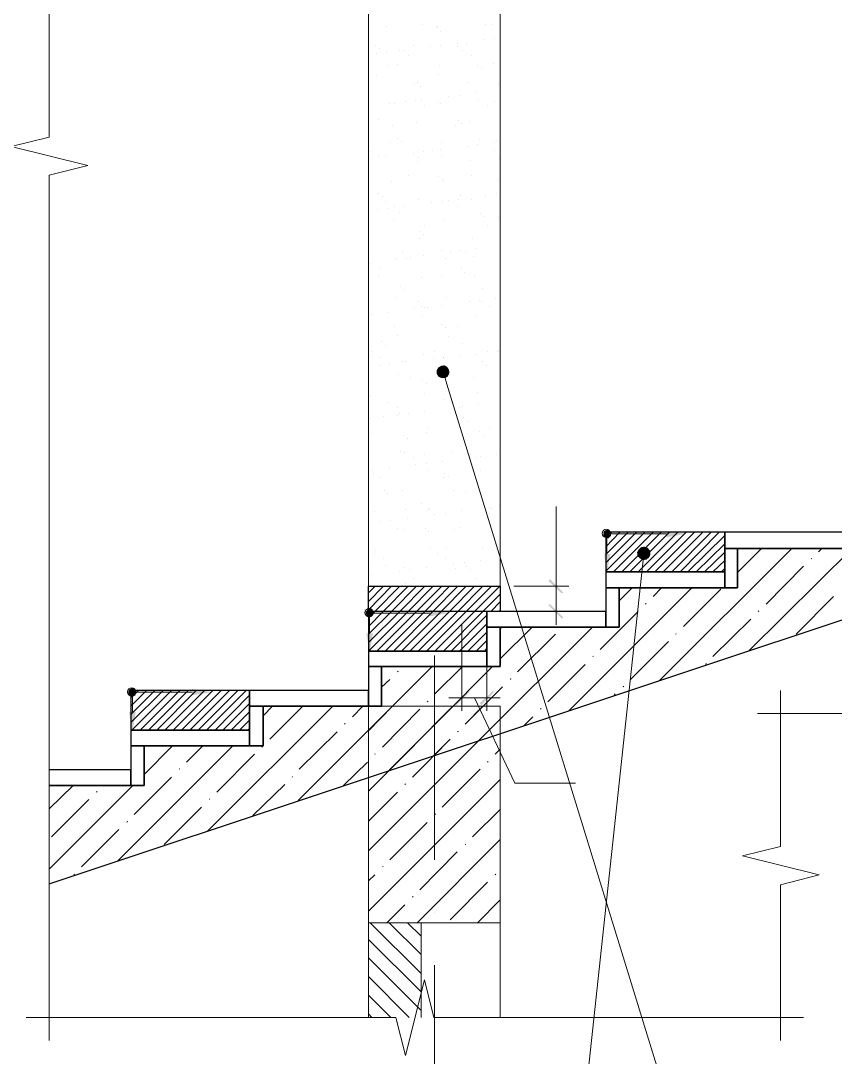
# Model space of a CAD drawing. Header units: millimetres. Extents: x -356862 to 418287, y 0 to 839748.
# Drawn here: x 397891 to 401049, y 757635 to 761657 of the extents above; entities that cross this region are included whole.
import ezdxf

# ---------------------------------------------------------------- set-up
doc = ezdxf.new("R2010")
doc.units = ezdxf.units.MM
doc.layers.add('PDF _Геометрия', color=7, linetype='Continuous', true_color=0xbababa)
doc.layers.add('PDF _Сплошная заливка', color=7, linetype='Continuous', true_color=0xf50000)

msp = doc.modelspace()

# ---------------------------------------------------------------- linework, layer by layer
at = {"layer": 'PDF _Геометрия', "color": 7, "lineweight": 5}
for points in [[(398000.9464, 764560.8058), (398000.9464, 764472.0429), (398000.9464, 761205.1357), (397853.7299, 761168.3315), (398150.3278, 761094.7233), (398000.9464, 761057.9192), (398000.9464, 757788.847), (398000.9464, 757700.0841)], [(408306.101, 758968.7439), (408217.3381, 758968.7439), (404601.8742, 758968.7439), (404565.0701, 759115.9604), (404489.2969, 758821.5274), (404452.4928, 758968.7439), (400837.0288, 758968.7439), (400748.266, 758968.7439)], [(400837.0288, 759057.5068), (400837.0288, 758968.7439), (400837.0288, 758453.4862), (400689.8123, 758416.6821), (400986.4103, 758343.0738), (400837.0288, 758304.1047), (400837.0288, 757788.847), (400837.0288, 757700.0841)], [(400925.7917, 757788.847), (400837.0288, 757788.847), (399492.5959, 757788.847), (399455.7917, 757936.0635), (399382.1835, 757641.6305), (399345.3794, 757788.847), (398000.9464, 757788.847), (397912.1835, 757788.847)]]:
    msp.add_lwpolyline(points, dxfattribs=at)
at = {"layer": 'PDF _Геометрия', "color": 7, "lineweight": 9}
for points in [[(399239.2969, 759211.2181), (399239.2969, 763662.3522)], [(399750.2247, 763662.3522), (399750.2247, 759364.9295)], [(400620.534, 759672.3522), (400159.4, 759672.3522), (400159.4, 759609.5687), (400159.4, 759518.6408)], [(400367.235, 759096.4759), (400880.3278, 759609.5687)], [(400670.3278, 759516.4759), (400763.4206, 759609.5687)], [(400715.7917, 759213.3831), (401114.1422, 759609.5687)], [(400984.2453, 759596.579), (400997.235, 759609.5687)], [(400956.101, 759568.4346), (400958.266, 759570.5996)], [(400780.7402, 759393.0738), (400925.7917, 759540.2903)], [(400016.5134, 758979.5687), (400492.802, 759455.8573)], [(400211.3587, 759406.0635), (400261.1526, 759455.8573)], [(400343.4206, 759423.3831), (400375.8948, 759455.8573)], [(400460.3278, 759306.4759), (400605.3794, 759451.5274)], [(400897.6474, 759276.1666), (401042.6989, 759423.3831)], [(400137.7505, 759217.713), (400284.967, 759364.9295)], [(400313.1113, 759393.0738), (400315.2763, 759395.2388)], [(400750.4309, 759364.9295), (400752.5959, 759367.0944)], [(400575.0701, 759189.5687), (400722.2866, 759334.6202)], [(399665.7917, 758862.6614), (400107.4412, 759304.3109)], [(399750.2247, 759180.9089), (399873.6268, 759304.3109)], [(399750.2247, 759297.8161), (399756.7196, 759304.3109)], [(399817.3381, 759131.1151), (399964.5546, 759276.1666)], [(400254.6577, 759100.8058), (400401.8742, 759248.0223)], [(400430.0185, 759276.1666), (400432.1835, 759278.3315)], [(399494.7608, 758401.5274), (399494.7608, 759193.8986)], [(399934.2453, 759014.2078), (400079.2969, 759159.2594)], [(400109.6062, 759189.5687), (400111.7711, 759191.7336)], [(400546.9257, 759159.2594), (400549.0907, 759163.5893)], [(398966.5134, 758631.012), (399486.101, 759150.5996)], [(399317.235, 758745.7542), (399719.9154, 759150.5996)], [(399351.8742, 759131.1151), (399354.0391, 759133.28)], [(399496.9257, 759044.5171), (399603.0082, 759150.5996)], [(399289.0907, 759070.4965), (399321.5649, 759100.8058)], [(399789.1938, 759100.8058), (399791.3587, 759105.1357)], [(398778.1629, 759057.5068), (398317.0288, 759057.5068), (398317.0288, 758996.8882), (398317.0288, 758903.7955)], [(399613.833, 758927.6099), (399758.8845, 759072.6614)], [(400191.8742, 759038.0223), (400196.2041, 759044.5171)], [(400226.5134, 759072.6614), (400228.6783, 759074.8264)], [(399466.6165, 759014.2078), (399470.9464, 759016.3728)], [(398615.7917, 758514.1047), (399100.7402, 758996.8882)], [(398830.1216, 758960.0841), (398866.9257, 758996.8882)], [(398856.101, 758869.1563), (398983.833, 758996.8882)], [(399176.5134, 758955.7542), (399217.6474, 758996.8882)], [(399293.4206, 758838.847), (399438.4721, 758986.0635)], [(399906.101, 758986.0635), (399908.266, 758988.2285)], [(399146.2041, 758927.6099), (399148.369, 758929.7748)], [(399841.1526, 758921.1151), (399875.7917, 758955.7542)], [(398970.8433, 758752.2491), (399118.0598, 758897.3006)], [(399583.5237, 758897.3006), (399587.8536, 758899.4656)], [(398267.235, 758397.1975), (398713.2144, 758843.1769)], [(398368.9876, 758732.7645), (398479.4, 758843.1769)], [(398533.5237, 758780.3934), (398596.3072, 758843.1769)], [(398825.7917, 758838.847), (398827.9567, 758841.012)], [(399492.5959, 758804.2078), (399555.3794, 758869.1563)], [(398650.4309, 758663.4862), (398797.6474, 758810.7027)], [(399263.1113, 758810.7027), (399265.2763, 758812.8676)], [(399141.8742, 758689.4656), (399234.967, 758780.3934)], [(398330.0185, 758576.8882), (398475.0701, 758721.9398)], [(398505.3794, 758752.2491), (398507.5443, 758754.414)], [(398942.6989, 758721.9398), (398944.8639, 758724.1047)], [(398000.9464, 758598.5377), (398094.0391, 758689.4656)], [(398000.9464, 758364.7233), (398325.6886, 758689.4656)], [(398791.1526, 758572.5584), (398914.5546, 758693.7955)], [(398184.967, 758663.4862), (398187.1319, 758665.6511)], [(398622.2866, 758635.3419), (398624.4515, 758637.5068)], [(398009.6062, 758490.2903), (398154.6577, 758635.3419)], [(398446.9257, 758459.981), (398591.9773, 758605.0326)], [(398126.5134, 758373.3831), (398271.5649, 758518.4346)], [(398301.8742, 758546.579), (398304.0391, 758550.9089)], [(398096.2041, 758343.0738), (398098.369, 758345.2388)], [(399494.7608, 758198.0223), (399494.7608, 758198.0223)], [(399750.2247, 758156.8882), (399750.2247, 757788.847)], [(399494.7608, 757199.981), (399494.7608, 757992.3522)]]:
    msp.add_lwpolyline(points, dxfattribs=at)
at = {"layer": 'PDF _Геометрия', "color": 24, "lineweight": 18, "true_color": 0xa12502}
for points in [[(399308.5752, 761635.9604), (399308.5752, 761635.9604)], [(399449.2969, 761642.4553), (399449.2969, 761642.4553)], [(399501.2556, 761629.4656), (399501.2556, 761629.4656)], [(399507.7505, 761633.7955), (399507.7505, 761633.7955)], [(399516.4103, 761616.4759), (399516.4103, 761616.4759)], [(399691.7711, 761642.4553), (399691.7711, 761642.4553)], [(399719.9154, 761642.4553), (399719.9154, 761642.4553)], [(399689.6062, 761581.8367), (399689.6062, 761581.8367)], [(399728.5752, 761588.3315), (399728.5752, 761588.3315)], [(399267.4412, 761562.3522), (399267.4412, 761562.3522)], [(399282.5959, 761549.3625), (399282.5959, 761549.3625)], [(399308.5752, 761532.0429), (399308.5752, 761532.0429)], [(399360.534, 761542.8676), (399360.534, 761542.8676)], [(399373.5237, 761540.7027), (399373.5237, 761540.7027)], [(399414.6577, 761562.3522), (399414.6577, 761562.3522)], [(399479.6062, 761555.8573), (399479.6062, 761555.8573)], [(399518.5752, 761560.1872), (399518.5752, 761560.1872)], [(399583.5237, 761568.847), (399583.5237, 761568.847)], [(399583.5237, 761555.8573), (399583.5237, 761555.8573)], [(399603.0082, 761542.8676), (399603.0082, 761542.8676)], [(399618.1629, 761564.5171), (399618.1629, 761564.5171)], [(399269.6062, 761527.713), (399269.6062, 761527.713)], [(399393.0082, 761521.2181), (399393.0082, 761521.2181)], [(399637.6474, 761523.3831), (399637.6474, 761523.3831)], [(399724.2453, 761490.9089), (399724.2453, 761490.9089)], [(399315.0701, 761484.414), (399315.0701, 761484.414)], [(399349.7093, 761486.579), (399349.7093, 761486.579)], [(399514.2453, 761484.414), (399514.2453, 761484.414)], [(399661.4618, 761484.414), (399661.4618, 761484.414)], [(399676.6165, 761471.4243), (399676.6165, 761471.4243)], [(399269.6062, 761445.445), (399269.6062, 761445.445)], [(399418.9876, 761412.9707), (399418.9876, 761412.9707)], [(399427.6474, 761415.1357), (399427.6474, 761415.1357)], [(399512.0804, 761447.6099), (399512.0804, 761447.6099)], [(399624.6577, 761415.1357), (399624.6577, 761415.1357)], [(399440.6371, 761402.146), (399440.6371, 761402.146)], [(399654.967, 761376.1666), (399654.967, 761376.1666)], [(399743.7299, 761408.6408), (399743.7299, 761408.6408)], [(399319.4, 761335.0326), (399319.4, 761335.0326)], [(399341.0495, 761335.0326), (399341.0495, 761335.0326)], [(399382.1835, 761341.5274), (399382.1835, 761341.5274)], [(399423.3175, 761348.0223), (399423.3175, 761348.0223)], [(399444.967, 761348.0223), (399444.967, 761348.0223)], [(399509.9154, 761339.3625), (399509.9154, 761339.3625)], [(399518.5752, 761335.0326), (399518.5752, 761335.0326)], [(399551.0495, 761363.1769), (399551.0495, 761363.1769)], [(399592.1835, 761367.5068), (399592.1835, 761367.5068)], [(399665.7917, 761348.0223), (399665.7917, 761348.0223)], [(399728.5752, 761341.5274), (399728.5752, 761341.5274)], [(399455.7917, 761326.3728), (399455.7917, 761326.3728)], [(399700.4309, 761326.3728), (399700.4309, 761326.3728)], [(399276.101, 761272.2491), (399276.101, 761272.2491)], [(399332.3897, 761250.5996), (399332.3897, 761250.5996)], [(399425.4824, 761261.4243), (399425.4824, 761261.4243)], [(399574.8639, 761250.5996), (399574.8639, 761250.5996)], [(399587.8536, 761270.0841), (399587.8536, 761270.0841)], [(399600.8433, 761257.0944), (399600.8433, 761257.0944)], [(399628.9876, 761265.7542), (399628.9876, 761265.7542)], [(399323.7299, 761185.6511), (399323.7299, 761185.6511)], [(399351.8742, 761200.8058), (399351.8742, 761200.8058)], [(399367.0288, 761187.8161), (399367.0288, 761187.8161)], [(399522.9051, 761183.4862), (399522.9051, 761183.4862)], [(399622.4928, 761170.4965), (399622.4928, 761170.4965)], [(399663.6268, 761174.8264), (399663.6268, 761174.8264)], [(399670.1216, 761194.3109), (399670.1216, 761194.3109)], [(399726.4103, 761183.4862), (399726.4103, 761183.4862)], [(399735.0701, 761192.146), (399735.0701, 761192.146)], [(399243.6268, 761151.012), (399243.6268, 761151.012)], [(399276.101, 761131.5274), (399276.101, 761131.5274)], [(399306.4103, 761129.3625), (399306.4103, 761129.3625)], [(399412.4928, 761142.3522), (399412.4928, 761142.3522)], [(399453.6268, 761148.847), (399453.6268, 761148.847)], [(399486.101, 761153.1769), (399486.101, 761153.1769)], [(399516.4103, 761157.5068), (399516.4103, 761157.5068)], [(399520.7402, 761131.5274), (399520.7402, 761131.5274)], [(399728.5752, 761153.1769), (399728.5752, 761153.1769)], [(399243.6268, 761120.7027), (399243.6268, 761120.7027)], [(399429.8123, 761112.0429), (399429.8123, 761112.0429)], [(399434.1422, 761125.0326), (399434.1422, 761125.0326)], [(399633.3175, 761114.2078), (399633.3175, 761114.2078)], [(399745.8948, 761122.8676), (399745.8948, 761122.8676)], [(399395.1732, 761055.7542), (399395.1732, 761055.7542)], [(399512.0804, 761053.5893), (399512.0804, 761053.5893)], [(399637.6474, 761055.7542), (399637.6474, 761055.7542)], [(399328.0598, 761034.1047), (399328.0598, 761034.1047)], [(399527.235, 761040.5996), (399527.235, 761040.5996)], [(399529.4, 761034.1047), (399529.4, 761034.1047)], [(399739.4, 761040.5996), (399739.4, 761040.5996)], [(399278.266, 760986.4759), (399278.266, 760986.4759)], [(399293.4206, 760973.4862), (399293.4206, 760973.4862)], [(399594.3484, 760979.981), (399594.3484, 760979.981)], [(399693.9361, 760977.8161), (399693.9361, 760977.8161)], [(399735.0701, 760984.3109), (399735.0701, 760984.3109)], [(399306.4103, 760956.1666), (399306.4103, 760956.1666)], [(399315.0701, 760928.0223), (399315.0701, 760928.0223)], [(399341.0495, 760936.6821), (399341.0495, 760936.6821)], [(399377.8536, 760936.6821), (399377.8536, 760936.6821)], [(399434.1422, 760962.6614), (399434.1422, 760962.6614)], [(399483.9361, 760949.6718), (399483.9361, 760949.6718)], [(399525.0701, 760956.1666), (399525.0701, 760956.1666)], [(399548.8845, 760958.3315), (399548.8845, 760958.3315)], [(399583.5237, 760936.6821), (399583.5237, 760936.6821)], [(399587.8536, 760964.8264), (399587.8536, 760964.8264)], [(399637.6474, 760964.8264), (399637.6474, 760964.8264)], [(399273.9361, 760923.6924), (399273.9361, 760923.6924)], [(399360.534, 760910.7027), (399360.534, 760910.7027)], [(399672.2866, 760908.5377), (399672.2866, 760908.5377)], [(399687.4412, 760895.548), (399687.4412, 760895.548)], [(399743.7299, 760891.2181), (399743.7299, 760891.2181)], [(399334.5546, 760884.7233), (399334.5546, 760884.7233)], [(399457.9567, 760860.9089), (399457.9567, 760860.9089)], [(399533.7299, 760882.5584), (399533.7299, 760882.5584)], [(399700.4309, 760860.9089), (399700.4309, 760860.9089)], [(399438.4721, 760839.2594), (399438.4721, 760839.2594)], [(399438.4721, 760811.1151), (399438.4721, 760811.1151)], [(399451.4618, 760826.2697), (399451.4618, 760826.2697)], [(399644.1422, 760813.28), (399644.1422, 760813.28)], [(399659.2969, 760772.146), (399659.2969, 760772.146)], [(399338.8845, 760735.3419), (399338.8845, 760735.3419)], [(399347.5443, 760731.012), (399347.5443, 760731.012)], [(399369.1938, 760761.3212), (399369.1938, 760761.3212)], [(399386.5134, 760735.3419), (399386.5134, 760735.3419)], [(399403.833, 760739.6718), (399403.833, 760739.6718)], [(399451.4618, 760744.0017), (399451.4618, 760744.0017)], [(399520.7402, 760763.4862), (399520.7402, 760763.4862)], [(399538.0598, 760733.1769), (399538.0598, 760733.1769)], [(399555.3794, 760759.1563), (399555.3794, 760759.1563)], [(399596.5134, 760763.4862), (399596.5134, 760763.4862)], [(399613.833, 760761.3212), (399613.833, 760761.3212)], [(399646.3072, 760741.8367), (399646.3072, 760741.8367)], [(399748.0598, 760741.8367), (399748.0598, 760741.8367)], [(399241.4618, 760715.8573), (399241.4618, 760715.8573)], [(399284.7608, 760696.3728), (399284.7608, 760696.3728)], [(399598.6783, 760694.2078), (399598.6783, 760694.2078)], [(399278.266, 760663.8986), (399278.266, 760663.8986)], [(399444.967, 760661.7336), (399444.967, 760661.7336)], [(399520.7402, 760666.0635), (399520.7402, 760666.0635)], [(399611.668, 760679.0532), (399611.668, 760679.0532)], [(399648.4721, 760663.8986), (399648.4721, 760663.8986)], [(399362.6989, 760624.9295), (399362.6989, 760624.9295)], [(399377.8536, 760611.9398), (399377.8536, 760611.9398)], [(399680.9464, 760618.4346), (399680.9464, 760618.4346)], [(399343.2144, 760583.7955), (399343.2144, 760583.7955)], [(399431.9773, 760566.4759), (399431.9773, 760566.4759)], [(399542.3897, 760583.7955), (399542.3897, 760583.7955)], [(399628.9876, 760566.4759), (399628.9876, 760566.4759)], [(399667.9567, 760570.8058), (399667.9567, 760570.8058)], [(399676.6165, 760566.4759), (399676.6165, 760566.4759)], [(399732.9051, 760579.4656), (399732.9051, 760579.4656)], [(399418.9876, 760538.3315), (399418.9876, 760538.3315)], [(399444.967, 760549.1563), (399444.967, 760549.1563)], [(399457.9567, 760542.6614), (399457.9567, 760542.6614)], [(399466.6165, 760544.8264), (399466.6165, 760544.8264)], [(399522.9051, 760551.3212), (399522.9051, 760551.3212)], [(399709.0907, 760546.9913), (399709.0907, 760546.9913)], [(399250.1216, 760516.6821), (399250.1216, 760516.6821)], [(399312.9051, 760523.1769), (399312.9051, 760523.1769)], [(399449.2969, 760510.1872), (399449.2969, 760510.1872)], [(399652.802, 760514.5171), (399652.802, 760514.5171)], [(399341.0495, 760469.0532), (399341.0495, 760469.0532)], [(399522.9051, 760477.713), (399522.9051, 760477.713)], [(399538.0598, 760464.7233), (399538.0598, 760464.7233)], [(399583.5237, 760469.0532), (399583.5237, 760469.0532)], [(399289.0907, 760410.5996), (399289.0907, 760410.5996)], [(399349.7093, 760434.414), (399349.7093, 760434.414)], [(399548.8845, 760432.2491), (399548.8845, 760432.2491)], [(399252.2866, 760371.6305), (399252.2866, 760371.6305)], [(399304.2453, 760397.6099), (399304.2453, 760397.6099)], [(399496.9257, 760371.6305), (399496.9257, 760371.6305)], [(399605.1732, 760404.1047), (399605.1732, 760404.1047)], [(399700.4309, 760373.7955), (399700.4309, 760373.7955)], [(399739.4, 760371.6305), (399739.4, 760371.6305)], [(399741.5649, 760378.1254), (399741.5649, 760378.1254)], [(399243.6268, 760354.3109), (399243.6268, 760354.3109)], [(399286.9257, 760349.981), (399286.9257, 760349.981)], [(399371.3587, 760334.8264), (399371.3587, 760334.8264)], [(399384.3484, 760332.6614), (399384.3484, 760332.6614)], [(399453.6268, 760360.8058), (399453.6268, 760360.8058)], [(399490.4309, 760345.6511), (399490.4309, 760345.6511)], [(399529.4, 760349.981), (399529.4, 760349.981)], [(399531.5649, 760349.981), (399531.5649, 760349.981)], [(399594.3484, 760358.6408), (399594.3484, 760358.6408)], [(399657.1319, 760362.9707), (399657.1319, 760362.9707)], [(399683.1113, 760332.6614), (399683.1113, 760332.6614)], [(399280.4309, 760317.5068), (399280.4309, 760317.5068)], [(399321.5649, 760324.0017), (399321.5649, 760324.0017)], [(399698.266, 760319.6718), (399698.266, 760319.6718)], [(399354.0391, 760282.8676), (399354.0391, 760282.8676)], [(399403.833, 760274.2078), (399403.833, 760274.2078)], [(399449.2969, 760263.3831), (399449.2969, 760263.3831)], [(399462.2866, 760250.3934), (399462.2866, 760250.3934)], [(399553.2144, 760282.8676), (399553.2144, 760282.8676)], [(399646.3072, 760274.2078), (399646.3072, 760274.2078)], [(399457.9567, 760211.4243), (399457.9567, 760211.4243)], [(399663.6268, 760213.5893), (399663.6268, 760213.5893)], [(399247.9567, 760202.7645), (399247.9567, 760202.7645)], [(399317.235, 760174.6202), (399317.235, 760174.6202)], [(399531.5649, 760187.6099), (399531.5649, 760187.6099)], [(399559.7093, 760176.7852), (399559.7093, 760176.7852)], [(399665.7917, 760165.9604), (399665.7917, 760165.9604)], [(399349.7093, 760155.1357), (399349.7093, 760155.1357)], [(399351.8742, 760124.8264), (399351.8742, 760124.8264)], [(399358.369, 760133.4862), (399358.369, 760133.4862)], [(399393.0082, 760131.3212), (399393.0082, 760131.3212)], [(399455.7917, 760139.981), (399455.7917, 760139.981)], [(399557.5443, 760133.4862), (399557.5443, 760133.4862)], [(399561.8742, 760152.9707), (399561.8742, 760152.9707)], [(399592.1835, 760155.1357), (399592.1835, 760155.1357)], [(399603.0082, 760159.4656), (399603.0082, 760159.4656)], [(399245.7917, 760111.8367), (399245.7917, 760111.8367)], [(399295.5855, 760120.4965), (399295.5855, 760120.4965)], [(399607.3381, 760116.1666), (399607.3381, 760116.1666)], [(399622.4928, 760103.1769), (399622.4928, 760103.1769)], [(399252.2866, 760053.3831), (399252.2866, 760053.3831)], [(399373.5237, 760049.0532), (399373.5237, 760049.0532)], [(399464.4515, 760059.8779), (399464.4515, 760059.8779)], [(399466.6165, 760079.3625), (399466.6165, 760079.3625)], [(399667.9567, 760062.0429), (399667.9567, 760062.0429)], [(399709.0907, 760079.3625), (399709.0907, 760079.3625)], [(399388.6783, 760036.0635), (399388.6783, 760036.0635)], [(399689.6062, 760042.5584), (399689.6062, 760042.5584)], [(399362.6989, 759984.1047), (399362.6989, 759984.1047)], [(399380.0185, 759979.7748), (399380.0185, 759979.7748)], [(399455.7917, 759973.28), (399455.7917, 759973.28)], [(399561.8742, 759981.9398), (399561.8742, 759981.9398)], [(399622.4928, 759979.7748), (399622.4928, 759979.7748)], [(399674.4515, 759966.7852), (399674.4515, 759966.7852)], [(399737.235, 759975.445), (399737.235, 759975.445)], [(399412.4928, 759960.2903), (399412.4928, 759960.2903)], [(399423.3175, 759934.3109), (399423.3175, 759934.3109)], [(399464.4515, 759938.6408), (399464.4515, 759938.6408)], [(399527.235, 759947.3006), (399527.235, 759947.3006)], [(399633.3175, 759960.2903), (399633.3175, 759960.2903)], [(399654.967, 759960.2903), (399654.967, 759960.2903)], [(399254.4515, 759910.4965), (399254.4515, 759910.4965)], [(399258.7814, 759901.8367), (399258.7814, 759901.8367)], [(399286.9257, 759884.5171), (399286.9257, 759884.5171)], [(399319.4, 759919.1563), (399319.4, 759919.1563)], [(399468.7814, 759910.4965), (399468.7814, 759910.4965)], [(399529.4, 759884.5171), (399529.4, 759884.5171)], [(399533.7299, 759901.8367), (399533.7299, 759901.8367)], [(399548.8845, 759888.847), (399548.8845, 759888.847)], [(399672.2866, 759912.6614), (399672.2866, 759912.6614)], [(399299.9154, 759834.7233), (399299.9154, 759834.7233)], [(399312.9051, 759821.7336), (399312.9051, 759821.7336)], [(399369.1938, 759832.5584), (399369.1938, 759832.5584)], [(399568.369, 759832.5584), (399568.369, 759832.5584)], [(399615.9979, 759826.0635), (399615.9979, 759826.0635)], [(399442.802, 759784.9295), (399442.802, 759784.9295)], [(399475.2763, 759763.28), (399475.2763, 759763.28)], [(399678.7814, 759763.28), (399678.7814, 759763.28)], [(399685.2763, 759784.9295), (399685.2763, 759784.9295)], [(399706.9257, 759767.6099), (399706.9257, 759767.6099)], [(399717.7505, 759765.445), (399717.7505, 759765.445)], [(399745.8948, 759774.1047), (399745.8948, 759774.1047)], [(399263.1113, 759752.4553), (399263.1113, 759752.4553)], [(399382.1835, 759758.9501), (399382.1835, 759758.9501)], [(399390.8433, 759726.4759), (399390.8433, 759726.4759)], [(399473.1113, 759761.1151), (399473.1113, 759761.1151)], [(399496.9257, 759741.6305), (399496.9257, 759741.6305)], [(399535.8948, 759745.9604), (399535.8948, 759745.9604)], [(399600.8433, 759754.6202), (399600.8433, 759754.6202)], [(399693.9361, 759756.7852), (399693.9361, 759756.7852)], [(399706.9257, 759743.7955), (399706.9257, 759743.7955)], [(399286.9257, 759713.4862), (399286.9257, 759713.4862)], [(399325.8948, 759717.8161), (399325.8948, 759717.8161)], [(399349.7093, 759687.5068), (399349.7093, 759687.5068)], [(399373.5237, 759683.1769), (399373.5237, 759683.1769)], [(399460.1216, 759687.5068), (399460.1216, 759687.5068)], [(399594.3484, 759689.6718), (399594.3484, 759689.6718)], [(399473.1113, 759674.5171), (399473.1113, 759674.5171)], [(399572.6989, 759681.012), (399572.6989, 759681.012)], [(399239.2969, 759605.2388), (399239.2969, 759605.2388)], [(399267.4412, 759603.0738), (399267.4412, 759603.0738)], [(399479.6062, 759609.5687), (399479.6062, 759609.5687)], [(399542.3897, 759611.7336), (399542.3897, 759611.7336)], [(399683.1113, 759611.7336), (399683.1113, 759611.7336)], [(399263.1113, 759590.0841), (399263.1113, 759590.0841)], [(399295.5855, 759568.4346), (399295.5855, 759568.4346)], [(399505.5855, 759590.0841), (399505.5855, 759590.0841)], [(399538.0598, 759568.4346), (399538.0598, 759568.4346)], [(399672.2866, 759561.9398), (399672.2866, 759561.9398)], [(399748.0598, 759590.0841), (399748.0598, 759590.0841)], [(399306.4103, 759544.6202), (399306.4103, 759544.6202)], [(399358.369, 759520.8058), (399358.369, 759520.8058)], [(399377.8536, 759533.7955), (399377.8536, 759533.7955)], [(399399.5031, 759527.3006), (399399.5031, 759527.3006)], [(399462.2866, 759533.7955), (399462.2866, 759533.7955)], [(399568.369, 759548.9501), (399568.369, 759548.9501)], [(399577.0288, 759531.6305), (399577.0288, 759531.6305)], [(399609.5031, 759553.28), (399609.5031, 759553.28)], [(399618.1629, 759540.2903), (399618.1629, 759540.2903)], [(399633.3175, 759527.3006), (399633.3175, 759527.3006)], [(399252.2866, 759507.8161), (399252.2866, 759507.8161)], [(399412.4928, 759492.6614), (399412.4928, 759492.6614)], [(399657.1319, 759492.6614), (399657.1319, 759492.6614)], [(399384.3484, 759473.1769), (399384.3484, 759473.1769)], [(399687.4412, 759462.3522), (399687.4412, 759462.3522)], [(399700.4309, 759466.6821), (399700.4309, 759466.6821)]]:
    msp.add_lwpolyline(points, dxfattribs=at)
at = {"layer": 'PDF _Геометрия', "color": 251, "lineweight": 20, "true_color": 0x545454}
for points in [[(399535.8948, 760269.8779), (399542.3897, 760246.0635), (400722.2866, 756416.2697), (400817.5443, 756416.2697), (404937.4412, 756416.2697)], [(400304.4515, 759564.1047), (400302.2866, 759540.2903), (399997.0288, 756702.0429), (399901.7711, 756702.0429), (397180.4309, 756702.0429)]]:
    msp.add_lwpolyline(points, dxfattribs=at)
at = {"layer": 'PDF _Геометрия', "color": 7, "lineweight": 30}
for points in [[(398000.9464, 758308.4346), (402512.6989, 759810.9089)], [(401131.4618, 759609.5687), (400670.3278, 759609.5687), (400670.3278, 759455.8573), (400211.3587, 759455.8573), (400211.3587, 759304.3109), (399750.2247, 759304.3109), (399750.2247, 759150.5996), (399289.0907, 759150.5996), (399289.0907, 758996.8882), (398830.1216, 758996.8882), (398830.1216, 758843.1769), (398368.9876, 758843.1769), (398368.9876, 758689.4656), (398000.9464, 758689.4656), (398317.0288, 758689.4656), (398317.0288, 758750.0841), (398000.9464, 758750.0841)]]:
    msp.add_lwpolyline(points, dxfattribs=at)
at = {"layer": 'PDF _Геометрия', "color": 7, "lineweight": 18}
for points in [[(399966.7196, 759771.9398), (399966.7196, 759462.3522)], [(399966.7196, 759512.146), (399966.7196, 759312.9707)], [(399802.1835, 759462.3522), (400016.5134, 759462.3522)], [(399289.0907, 759364.9295), (400016.5134, 759364.9295)], [(399600.8433, 759315.1357), (399600.8433, 758979.5687)], [(399698.266, 759312.9707), (399698.266, 758979.5687)], [(399750.2247, 759029.3625), (399551.0495, 759029.3625)], [(399650.6371, 759029.3625), (399806.5134, 758698.1254), (400042.4928, 758698.1254)]]:
    msp.add_lwpolyline(points, dxfattribs=at)
at = {"layer": 'PDF _Геометрия', "color": 1, "lineweight": 0, "true_color": 0xf50000}
for points in [[(400178.8845, 759670.1872), (400150.7402, 759670.1872), (400178.8845, 759670.1872)], [(400178.8845, 759661.5274), (400150.7402, 759661.5274), (400178.8845, 759661.5274)], [(400176.7196, 759674.5171), (400152.9051, 759674.5171), (400176.7196, 759674.5171)], [(400176.7196, 759655.0326), (400152.9051, 759655.0326), (400176.7196, 759655.0326)], [(400172.3897, 759652.8676), (400155.0701, 759652.8676), (400172.3897, 759652.8676)], [(400170.2247, 759678.847), (400159.4, 759678.847), (400170.2247, 759678.847)], [(400170.2247, 759650.7027), (400159.4, 759650.7027), (400170.2247, 759650.7027)], [(399258.7814, 759360.5996), (399228.4721, 759360.5996), (399258.7814, 759360.5996)], [(399258.7814, 759362.7645), (399230.6371, 759362.7645), (399258.7814, 759362.7645)], [(399252.2866, 759371.4243), (399237.1319, 759371.4243), (399252.2866, 759371.4243)], [(399258.7814, 759356.2697), (399228.4721, 759356.2697), (399258.7814, 759356.2697)], [(399245.7917, 759343.28), (399241.4618, 759343.28), (399245.7917, 759343.28)], [(398338.6783, 759053.1769), (398308.369, 759053.1769), (398338.6783, 759053.1769)], [(398338.6783, 759048.847), (398308.369, 759048.847), (398338.6783, 759048.847)], [(398334.3484, 759061.8367), (398312.6989, 759061.8367), (398334.3484, 759061.8367)], [(398334.3484, 759040.1872), (398312.6989, 759040.1872), (398334.3484, 759040.1872)], [(398330.0185, 759038.0223), (398317.0288, 759038.0223), (398330.0185, 759038.0223)]]:
    msp.add_lwpolyline(points, dxfattribs=at)
at = {"layer": 'PDF _Геометрия', "color": 41, "lineweight": 5, "true_color": 0xffdf7f}
for points in [[(400159.4, 759648.5377), (400181.0495, 759672.3522)], [(400159.4, 759616.0635), (400213.5237, 759672.3522)], [(400159.4, 759585.7542), (400245.9979, 759672.3522)], [(400159.4, 759553.28), (400278.4721, 759672.3522)], [(400159.4, 759520.8058), (400310.9464, 759672.3522)], [(400189.7093, 759518.6408), (400343.4206, 759672.3522)], [(400222.1835, 759518.6408), (400373.7299, 759672.3522)], [(400252.4928, 759518.6408), (400406.2041, 759672.3522)], [(400284.967, 759518.6408), (400438.6783, 759672.3522)], [(400317.4412, 759518.6408), (400471.1526, 759672.3522)], [(400349.9154, 759518.6408), (400503.6268, 759672.3522)], [(400382.3897, 759518.6408), (400536.101, 759672.3522)], [(400414.8639, 759518.6408), (400568.5752, 759672.3522)], [(400447.3381, 759518.6408), (400598.8845, 759672.3522)], [(400477.6474, 759518.6408), (400620.534, 759659.3625)], [(400510.1216, 759518.6408), (400620.534, 759626.8882)], [(400542.5959, 759518.6408), (400620.534, 759594.414)], [(400575.0701, 759518.6408), (400620.534, 759561.9398)], [(400607.5443, 759518.6408), (400620.534, 759531.6305)], [(399239.2969, 759436.3728), (399265.2763, 759462.3522)], [(399239.2969, 759403.8986), (399297.7505, 759462.3522)], [(399239.2969, 759371.4243), (399328.0598, 759462.3522)], [(399239.2969, 759338.9501), (399263.1113, 759364.9295), (399360.534, 759462.3522)], [(399239.2969, 759306.4759), (399295.5855, 759364.9295), (399393.0082, 759462.3522)], [(399239.2969, 759276.1666), (399328.0598, 759364.9295), (399425.4824, 759462.3522)], [(399239.2969, 759243.6924), (399360.534, 759364.9295), (399457.9567, 759462.3522)], [(399239.2969, 759211.2181), (399393.0082, 759364.9295), (399490.4309, 759462.3522)], [(399271.7711, 759211.2181), (399425.4824, 759364.9295), (399522.9051, 759462.3522)], [(399304.2453, 759211.2181), (399457.9567, 759364.9295), (399553.2144, 759462.3522)], [(399336.7196, 759211.2181), (399488.266, 759364.9295), (399585.6886, 759462.3522)], [(399367.0288, 759211.2181), (399520.7402, 759364.9295), (399618.1629, 759462.3522)], [(399399.5031, 759211.2181), (399553.2144, 759364.9295), (399650.6371, 759462.3522)], [(399431.9773, 759211.2181), (399585.6886, 759364.9295), (399683.1113, 759462.3522)], [(399464.4515, 759211.2181), (399618.1629, 759364.9295), (399715.5855, 759462.3522)], [(399496.9257, 759211.2181), (399650.6371, 759364.9295), (399748.0598, 759462.3522)], [(399529.4, 759211.2181), (399683.1113, 759364.9295), (399750.2247, 759432.0429)], [(399713.4206, 759364.9295), (399750.2247, 759401.7336)], [(399745.8948, 759364.9295), (399750.2247, 759369.2594)], [(399559.7093, 759211.2181), (399698.266, 759349.7748)], [(399592.1835, 759211.2181), (399698.266, 759317.3006)], [(399624.6577, 759211.2181), (399698.266, 759284.8264)], [(399657.1319, 759211.2181), (399698.266, 759252.3522)], [(399689.6062, 759211.2181), (399698.266, 759222.0429)], [(398317.0288, 759029.3625), (398347.3381, 759057.5068)], [(398317.0288, 758996.8882), (398377.6474, 759057.5068)], [(398317.0288, 758964.414), (398410.1216, 759057.5068)], [(398317.0288, 758934.1047), (398442.5959, 759057.5068)], [(398321.3587, 758903.7955), (398475.0701, 759057.5068)], [(398353.833, 758903.7955), (398507.5443, 759057.5068)], [(398386.3072, 758903.7955), (398540.0185, 759057.5068)], [(398418.7814, 758903.7955), (398570.3278, 759057.5068)], [(398449.0907, 758903.7955), (398602.802, 759057.5068)], [(398481.5649, 758903.7955), (398635.2763, 759057.5068)], [(398514.0391, 758903.7955), (398667.7505, 759057.5068)], [(398546.5134, 758903.7955), (398700.2247, 759057.5068)], [(398578.9876, 758903.7955), (398732.6989, 759057.5068)], [(398611.4618, 758903.7955), (398765.1732, 759057.5068)], [(398643.9361, 758903.7955), (398778.1629, 759040.1872)], [(398674.2453, 758903.7955), (398778.1629, 759007.713)], [(398706.7196, 758903.7955), (398778.1629, 758975.2388)], [(398739.1938, 758903.7955), (398778.1629, 758942.7645)], [(398771.668, 758903.7955), (398778.1629, 758910.2903)]]:
    msp.add_lwpolyline(points, dxfattribs=at)
at = {"layer": 'PDF _Геометрия', "color": 19, "lineweight": 30, "true_color": 0x442a22}
for points in [[(400159.4, 759518.6408), (400620.534, 759518.6408), (400620.534, 759672.3522), (400159.4, 759672.3522)], [(399239.2969, 759364.9295), (399239.2969, 759462.3522), (399750.2247, 759462.3522), (399750.2247, 759364.9295), (399698.266, 759364.9295)], [(399239.2969, 759211.2181), (399698.266, 759211.2181), (399698.266, 759364.9295), (399239.2969, 759364.9295)], [(398317.0288, 758903.7955), (398778.1629, 758903.7955), (398778.1629, 759057.5068), (398317.0288, 759057.5068)]]:
    msp.add_lwpolyline(points, close=True, dxfattribs=at)
at = {"layer": 'PDF _Геометрия', "color": 1, "lineweight": 9, "true_color": 0xf50000}
for points in [[(400163.7299, 759587.9192), (400163.7299, 759665.8573), (400395.3794, 759665.8573)], [(399243.6268, 759280.4965), (399243.6268, 759358.4346), (399475.2763, 759358.4346)], [(398323.5237, 758975.2388), (398323.5237, 759051.012), (398555.1732, 759051.012)]]:
    msp.add_lwpolyline(points, dxfattribs=at)
at = {"layer": 'PDF _Геометрия', "color": 7, "lineweight": 30}
for points in [[(401079.5031, 759672.3522), (400620.534, 759672.3522), (400620.534, 759609.5687), (401079.5031, 759609.5687)], [(400620.534, 759609.5687), (400620.534, 759455.8573), (400670.3278, 759455.8573), (400670.3278, 759609.5687)], [(400620.534, 759518.6408), (400159.4, 759518.6408), (400159.4, 759455.8573), (400620.534, 759455.8573)], [(400159.4, 759455.8573), (400159.4, 759304.3109), (400211.3587, 759304.3109), (400211.3587, 759455.8573)], [(400159.4, 759364.9295), (399698.266, 759364.9295), (399698.266, 759304.3109), (400159.4, 759304.3109)], [(399698.266, 759304.3109), (399698.266, 759150.5996), (399750.2247, 759150.5996), (399750.2247, 759304.3109)], [(399698.266, 759211.2181), (399239.2969, 759211.2181), (399239.2969, 759150.5996), (399698.266, 759150.5996)], [(399239.2969, 759150.5996), (399239.2969, 758996.8882), (399289.0907, 758996.8882), (399289.0907, 759150.5996)], [(399239.2969, 759057.5068), (398778.1629, 759057.5068), (398778.1629, 758996.8882), (399239.2969, 758996.8882)], [(398778.1629, 758996.8882), (398778.1629, 758843.1769), (398830.1216, 758843.1769), (398830.1216, 758996.8882)], [(398778.1629, 758903.7955), (398317.0288, 758903.7955), (398317.0288, 758843.1769), (398778.1629, 758843.1769)], [(398317.0288, 758843.1769), (398317.0288, 758689.4656), (398368.9876, 758689.4656), (398368.9876, 758843.1769)]]:
    msp.add_lwpolyline(points, close=True, dxfattribs=at)
at = {"layer": 'PDF _Геометрия', "color": 84, "lineweight": 20, "true_color": 0x269900}
msp.add_lwpolyline([(399698.266, 759211.2181), (399239.2969, 759211.2181), (399239.2969, 759308.6408)], dxfattribs=at)
at = {"layer": 'PDF _Геометрия', "color": 250, "lineweight": 5, "true_color": 0x383e42}
for points in [[(399239.2969, 758901.6305), (399332.3897, 758996.8882)], [(399239.2969, 758667.8161), (399566.2041, 758996.8882)], [(399293.4206, 758838.847), (399438.4721, 758986.0635)], [(399613.833, 758927.6099), (399683.1113, 758996.8882)], [(399239.2969, 758436.1666), (399750.2247, 758947.0944)], [(399583.5237, 758897.3006), (399587.8536, 758899.4656)], [(399410.3278, 758721.9398), (399555.3794, 758869.1563)], [(399263.1113, 758810.7027), (399265.2763, 758812.8676)], [(399730.7402, 758810.7027), (399750.2247, 758830.1872)], [(399700.4309, 758780.3934), (399702.5959, 758782.5584)], [(399525.0701, 758605.0326), (399672.2866, 758752.2491)], [(399239.2969, 758202.3522), (399750.2247, 758713.28)], [(399380.0185, 758693.7955), (399382.1835, 758695.9604)], [(399239.2969, 758550.9089), (399351.8742, 758663.4862)], [(399641.9773, 758490.2903), (399750.2247, 758596.3728)], [(399496.9257, 758576.8882), (399499.0907, 758579.0532)], [(399321.5649, 758401.5274), (399466.6165, 758546.579)], [(399427.6474, 758156.8882), (399750.2247, 758479.4656)], [(399613.833, 758459.981), (399615.9979, 758462.146)], [(399438.4721, 758284.6202), (399583.5237, 758431.8367)], [(399293.4206, 758373.3831), (399295.5855, 758375.548)], [(399239.2969, 758319.2594), (399263.1113, 758343.0738)], [(399555.3794, 758167.713), (399700.4309, 758314.9295)], [(399730.7402, 758343.0738), (399732.9051, 758345.2388)], [(399410.3278, 758256.4759), (399412.4928, 758258.6408)], [(399661.4618, 758156.8882), (399750.2247, 758245.6511)], [(399310.7402, 758156.8882), (399380.0185, 758226.1666)], [(399442.802, 757959.8779), (399245.7917, 758156.8882)], [(399442.802, 758033.4862), (399319.4, 758156.8882)], [(399442.802, 758104.9295), (399390.8433, 758156.8882)], [(399442.802, 757888.4346), (399239.2969, 758091.9398)], [(399442.802, 757816.9913), (399239.2969, 758020.4965)], [(399397.3381, 757788.847), (399239.2969, 757949.0532)], [(399325.8948, 757788.847), (399239.2969, 757875.445)], [(399252.2866, 757788.847), (399239.2969, 757804.0017)]]:
    msp.add_lwpolyline(points, dxfattribs=at)
at = {"layer": 'PDF _Геометрия', "color": 7, "lineweight": 13}
msp.add_lwpolyline([(399750.2247, 758156.8882), (399750.2247, 758996.8882), (399239.2969, 758996.8882), (399239.2969, 758156.8882)], close=True, dxfattribs=at)
msp.add_lwpolyline([(399442.802, 757788.847), (399442.802, 758156.8882), (399239.2969, 758156.8882), (399239.2969, 757788.847)], dxfattribs=at)
at = {"layer": 'PDF _Геометрия', "color": 1, "lineweight": 9, "true_color": 0xf50000}
for centre in [(400161.4614, 759667.323), (399241.3209, 759359.8871), (398321.1804, 759052.4523)]:
    msp.add_circle(centre, 16.2371, dxfattribs=at)
at = {"layer": 'PDF _Сплошная заливка', "color": 251, "true_color": 0x545454, "transparency": 33554559}
for points in [[(399509.9154, 760311.012), (399527.235, 760293.6924), (399503.4206, 760300.1872)], [(399527.235, 760293.6924), (399503.4206, 760300.1872), (399503.4206, 760287.1975)], [(399503.4206, 760287.1975), (399509.9154, 760276.3728), (399527.235, 760293.6924)], [(399520.7402, 760317.5068), (399509.9154, 760311.012), (399527.235, 760293.6924)], [(399509.9154, 760276.3728), (399527.235, 760293.6924), (399522.9051, 760269.8779)], [(399527.235, 760293.6924), (399533.7299, 760319.6718), (399520.7402, 760317.5068)], [(399527.235, 760293.6924), (399522.9051, 760269.8779), (399535.8948, 760269.8779)], [(399544.5546, 760313.1769), (399527.235, 760293.6924), (399533.7299, 760319.6718)], [(399551.0495, 760302.3522), (399544.5546, 760313.1769), (399527.235, 760293.6924)], [(399527.235, 760293.6924), (399553.2144, 760289.3625), (399551.0495, 760302.3522)], [(399535.8948, 760269.8779), (399546.7196, 760276.3728), (399527.235, 760293.6924)], [(399546.7196, 760276.3728), (399527.235, 760293.6924), (399553.2144, 760289.3625)], [(400306.6165, 759590.0841), (400287.1319, 759605.2388), (400280.6371, 759594.414)], [(400295.7917, 759613.8986), (400306.6165, 759590.0841), (400287.1319, 759605.2388)], [(400308.7814, 759616.0635), (400295.7917, 759613.8986), (400306.6165, 759590.0841)], [(400306.6165, 759590.0841), (400321.7711, 759611.7336), (400308.7814, 759616.0635)], [(400330.4309, 759600.9089), (400306.6165, 759590.0841), (400321.7711, 759611.7336)], [(400332.5959, 759587.9192), (400330.4309, 759600.9089), (400306.6165, 759590.0841)], [(400280.6371, 759594.414), (400282.802, 759579.2594), (400306.6165, 759590.0841)], [(400282.802, 759579.2594), (400306.6165, 759590.0841), (400291.4618, 759570.5996)], [(400306.6165, 759590.0841), (400291.4618, 759570.5996), (400304.4515, 759564.1047)], [(400304.4515, 759564.1047), (400317.4412, 759566.2697), (400306.6165, 759590.0841)], [(400317.4412, 759566.2697), (400306.6165, 759590.0841), (400328.266, 759574.9295)], [(400306.6165, 759590.0841), (400328.266, 759574.9295), (400332.5959, 759587.9192)]]:
    msp.add_solid(points, dxfattribs=at)
at = {"layer": 'PDF _Сплошная заливка', "transparency": 33554559}
for points in [[(400178.8845, 759665.8573), (400150.7402, 759665.8573), (400148.5752, 759665.8573)], [(400178.8845, 759665.8573), (400148.5752, 759665.8573), (400178.8845, 759663.6924)], [(400148.5752, 759665.8573), (400178.8845, 759663.6924), (400150.7402, 759663.6924)], [(400152.9051, 759672.3522), (400178.8845, 759672.3522), (400150.7402, 759672.3522)], [(400178.8845, 759672.3522), (400150.7402, 759672.3522), (400178.8845, 759670.1872)], [(400150.7402, 759672.3522), (400178.8845, 759670.1872), (400150.7402, 759670.1872)], [(400150.7402, 759670.1872), (400178.8845, 759670.1872), (400178.8845, 759670.1872)], [(400178.8845, 759670.1872), (400150.7402, 759670.1872), (400178.8845, 759668.0223)], [(400150.7402, 759670.1872), (400178.8845, 759668.0223), (400150.7402, 759668.0223)], [(400178.8845, 759668.0223), (400150.7402, 759668.0223), (400178.8845, 759665.8573)], [(400150.7402, 759668.0223), (400178.8845, 759665.8573), (400150.7402, 759665.8573)], [(400150.7402, 759665.8573), (400178.8845, 759665.8573), (400178.8845, 759665.8573)], [(400178.8845, 759663.6924), (400150.7402, 759663.6924), (400178.8845, 759661.5274)], [(400150.7402, 759663.6924), (400178.8845, 759661.5274), (400150.7402, 759661.5274)], [(400150.7402, 759661.5274), (400178.8845, 759661.5274), (400178.8845, 759661.5274)], [(400178.8845, 759661.5274), (400150.7402, 759661.5274), (400178.8845, 759659.3625)], [(400150.7402, 759661.5274), (400178.8845, 759659.3625), (400150.7402, 759659.3625)], [(400178.8845, 759659.3625), (400150.7402, 759659.3625), (400178.8845, 759657.1975)], [(400150.7402, 759659.3625), (400178.8845, 759657.1975), (400150.7402, 759657.1975)], [(400178.8845, 759657.1975), (400150.7402, 759657.1975), (400176.7196, 759657.1975)], [(400150.7402, 759657.1975), (400176.7196, 759657.1975), (400152.9051, 759657.1975)], [(400155.0701, 759676.6821), (400176.7196, 759674.5171), (400152.9051, 759674.5171)], [(400152.9051, 759674.5171), (400176.7196, 759674.5171), (400176.7196, 759674.5171)], [(400176.7196, 759674.5171), (400152.9051, 759674.5171), (400176.7196, 759672.3522)], [(400152.9051, 759674.5171), (400176.7196, 759672.3522), (400152.9051, 759672.3522)], [(400176.7196, 759672.3522), (400152.9051, 759672.3522), (400178.8845, 759672.3522)], [(400176.7196, 759657.1975), (400152.9051, 759657.1975), (400176.7196, 759655.0326)], [(400152.9051, 759657.1975), (400176.7196, 759655.0326), (400152.9051, 759655.0326)], [(400152.9051, 759655.0326), (400176.7196, 759655.0326), (400176.7196, 759655.0326)], [(400176.7196, 759655.0326), (400152.9051, 759655.0326), (400174.5546, 759652.8676)], [(400152.9051, 759655.0326), (400174.5546, 759652.8676), (400155.0701, 759652.8676)], [(400157.235, 759678.847), (400172.3897, 759676.6821), (400155.0701, 759676.6821)], [(400174.5546, 759676.6821), (400174.5546, 759676.6821), (400155.0701, 759676.6821)], [(400174.5546, 759676.6821), (400155.0701, 759676.6821), (400172.3897, 759676.6821)], [(400174.5546, 759676.6821), (400155.0701, 759676.6821), (400176.7196, 759674.5171)], [(400172.3897, 759652.8676), (400172.3897, 759652.8676), (400155.0701, 759652.8676)], [(400172.3897, 759652.8676), (400155.0701, 759652.8676), (400174.5546, 759652.8676)], [(400155.0701, 759652.8676), (400172.3897, 759652.8676), (400157.235, 759652.8676)], [(400159.4, 759678.847), (400172.3897, 759678.847), (400157.235, 759678.847)], [(400172.3897, 759678.847), (400157.235, 759678.847), (400172.3897, 759676.6821)], [(400172.3897, 759652.8676), (400157.235, 759652.8676), (400170.2247, 759650.7027)], [(400157.235, 759652.8676), (400170.2247, 759650.7027), (400159.4, 759650.7027)], [(400161.5649, 759678.847), (400170.2247, 759678.847), (400159.4, 759678.847)], [(400159.4, 759678.847), (400170.2247, 759678.847), (400170.2247, 759678.847)], [(400170.2247, 759678.847), (400159.4, 759678.847), (400172.3897, 759678.847)], [(400159.4, 759650.7027), (400170.2247, 759650.7027), (400170.2247, 759650.7027)], [(400170.2247, 759650.7027), (400159.4, 759650.7027), (400168.0598, 759650.7027)], [(400159.4, 759650.7027), (400168.0598, 759650.7027), (400161.5649, 759650.7027)], [(400163.7299, 759681.012), (400168.0598, 759678.847), (400161.5649, 759678.847)], [(400168.0598, 759678.847), (400161.5649, 759678.847), (400170.2247, 759678.847)], [(400165.8948, 759650.7027), (400163.7299, 759650.7027), (400161.5649, 759650.7027)], [(400161.5649, 759650.7027), (400168.0598, 759650.7027), (400165.8948, 759650.7027)], [(400163.7299, 759681.012), (400165.8948, 759681.012), (400165.8948, 759681.012)], [(400165.8948, 759681.012), (400163.7299, 759681.012), (400168.0598, 759678.847)], [(400165.8948, 759650.7027), (400165.8948, 759650.7027), (400163.7299, 759650.7027)], [(400395.3794, 759676.6821), (400471.1526, 759665.8573), (400395.3794, 759652.8676)], [(400176.7196, 759587.9192), (400163.7299, 759512.146), (400152.9051, 759587.9192)], [(399230.6371, 759362.7645), (399258.7814, 759360.5996), (399228.4721, 759360.5996)], [(399228.4721, 759360.5996), (399258.7814, 759360.5996), (399258.7814, 759360.5996)], [(399258.7814, 759360.5996), (399228.4721, 759360.5996), (399258.7814, 759358.4346)], [(399228.4721, 759360.5996), (399258.7814, 759358.4346), (399228.4721, 759358.4346)], [(399256.6165, 759367.0944), (399232.802, 759367.0944), (399230.6371, 759367.0944)], [(399256.6165, 759367.0944), (399230.6371, 759367.0944), (399256.6165, 759364.9295)], [(399230.6371, 759367.0944), (399256.6165, 759364.9295), (399230.6371, 759364.9295)], [(399256.6165, 759364.9295), (399230.6371, 759364.9295), (399258.7814, 759362.7645)], [(399230.6371, 759364.9295), (399258.7814, 759362.7645), (399230.6371, 759362.7645)], [(399230.6371, 759362.7645), (399258.7814, 759362.7645), (399258.7814, 759362.7645)], [(399258.7814, 759362.7645), (399230.6371, 759362.7645), (399258.7814, 759360.5996)], [(399254.4515, 759369.2594), (399234.967, 759369.2594), (399232.802, 759369.2594)], [(399254.4515, 759369.2594), (399232.802, 759369.2594), (399256.6165, 759367.0944)], [(399232.802, 759369.2594), (399256.6165, 759367.0944), (399232.802, 759367.0944)], [(399232.802, 759367.0944), (399256.6165, 759367.0944), (399256.6165, 759367.0944)], [(399237.1319, 759371.4243), (399252.2866, 759371.4243), (399234.967, 759371.4243)], [(399252.2866, 759371.4243), (399234.967, 759371.4243), (399254.4515, 759369.2594)], [(399234.967, 759371.4243), (399254.4515, 759369.2594), (399234.967, 759369.2594)], [(399234.967, 759369.2594), (399254.4515, 759369.2594), (399254.4515, 759369.2594)], [(399239.2969, 759373.5893), (399250.1216, 759371.4243), (399237.1319, 759371.4243)], [(399252.2866, 759371.4243), (399252.2866, 759371.4243), (399237.1319, 759371.4243)], [(399252.2866, 759371.4243), (399237.1319, 759371.4243), (399250.1216, 759371.4243)], [(399241.4618, 759373.5893), (399250.1216, 759373.5893), (399239.2969, 759373.5893)], [(399250.1216, 759373.5893), (399239.2969, 759373.5893), (399250.1216, 759371.4243)], [(399243.6268, 759373.5893), (399245.7917, 759373.5893), (399241.4618, 759373.5893)], [(399247.9567, 759373.5893), (399247.9567, 759373.5893), (399241.4618, 759373.5893)], [(399247.9567, 759373.5893), (399241.4618, 759373.5893), (399245.7917, 759373.5893)], [(399247.9567, 759373.5893), (399241.4618, 759373.5893), (399250.1216, 759373.5893)], [(399475.2763, 759371.4243), (399551.0495, 759358.4346), (399475.2763, 759345.445)], [(399258.7814, 759358.4346), (399228.4721, 759358.4346), (399258.7814, 759356.2697)], [(399228.4721, 759358.4346), (399258.7814, 759356.2697), (399228.4721, 759356.2697)], [(399228.4721, 759356.2697), (399258.7814, 759356.2697), (399258.7814, 759356.2697)], [(399258.7814, 759356.2697), (399228.4721, 759356.2697), (399258.7814, 759354.1047)], [(399228.4721, 759356.2697), (399258.7814, 759354.1047), (399230.6371, 759354.1047)], [(399258.7814, 759354.1047), (399230.6371, 759354.1047), (399258.7814, 759351.9398)], [(399230.6371, 759354.1047), (399258.7814, 759351.9398), (399230.6371, 759351.9398)], [(399256.6165, 759351.9398), (399256.6165, 759351.9398), (399230.6371, 759351.9398)], [(399256.6165, 759351.9398), (399230.6371, 759351.9398), (399258.7814, 759351.9398)], [(399256.6165, 759351.9398), (399230.6371, 759351.9398), (399256.6165, 759349.7748)], [(399230.6371, 759351.9398), (399256.6165, 759349.7748), (399230.6371, 759349.7748)], [(399256.6165, 759349.7748), (399230.6371, 759349.7748), (399232.802, 759349.7748)], [(399230.6371, 759349.7748), (399256.6165, 759349.7748), (399256.6165, 759349.7748)], [(399256.6165, 759349.7748), (399232.802, 759349.7748), (399254.4515, 759347.6099)], [(399232.802, 759349.7748), (399254.4515, 759347.6099), (399232.802, 759347.6099)], [(399254.4515, 759347.6099), (399232.802, 759347.6099), (399234.967, 759347.6099)], [(399232.802, 759347.6099), (399254.4515, 759347.6099), (399254.4515, 759347.6099)], [(399254.4515, 759347.6099), (399234.967, 759347.6099), (399252.2866, 759345.445)], [(399234.967, 759347.6099), (399252.2866, 759345.445), (399234.967, 759345.445)], [(399252.2866, 759345.445), (399234.967, 759345.445), (399237.1319, 759345.445)], [(399234.967, 759345.445), (399252.2866, 759345.445), (399252.2866, 759345.445)], [(399252.2866, 759345.445), (399237.1319, 759345.445), (399250.1216, 759343.28)], [(399237.1319, 759345.445), (399250.1216, 759343.28), (399237.1319, 759343.28)], [(399250.1216, 759343.28), (399237.1319, 759343.28), (399239.2969, 759343.28)], [(399237.1319, 759343.28), (399250.1216, 759343.28), (399250.1216, 759343.28)], [(399250.1216, 759343.28), (399239.2969, 759343.28), (399247.9567, 759343.28)], [(399239.2969, 759343.28), (399247.9567, 759343.28), (399241.4618, 759343.28)], [(399247.9567, 759343.28), (399245.7917, 759343.28), (399241.4618, 759343.28)], [(399241.4618, 759343.28), (399245.7917, 759343.28), (399243.6268, 759343.28)], [(399256.6165, 759280.4965), (399243.6268, 759204.7233), (399230.6371, 759280.4965)], [(398336.5134, 759057.5068), (398310.534, 759057.5068), (398308.369, 759057.5068)], [(398336.5134, 759057.5068), (398308.369, 759057.5068), (398338.6783, 759055.3419)], [(398308.369, 759057.5068), (398338.6783, 759055.3419), (398308.369, 759055.3419)], [(398338.6783, 759055.3419), (398308.369, 759055.3419), (398338.6783, 759053.1769)], [(398308.369, 759055.3419), (398338.6783, 759053.1769), (398308.369, 759053.1769)], [(398308.369, 759053.1769), (398338.6783, 759053.1769), (398338.6783, 759053.1769)], [(398338.6783, 759053.1769), (398308.369, 759053.1769), (398338.6783, 759051.012)], [(398308.369, 759053.1769), (398338.6783, 759051.012), (398308.369, 759051.012)], [(398338.6783, 759051.012), (398308.369, 759051.012), (398338.6783, 759048.847)], [(398308.369, 759051.012), (398338.6783, 759048.847), (398308.369, 759048.847)], [(398308.369, 759048.847), (398338.6783, 759048.847), (398338.6783, 759048.847)], [(398338.6783, 759048.847), (398308.369, 759048.847), (398338.6783, 759046.6821)], [(398308.369, 759048.847), (398338.6783, 759046.6821), (398308.369, 759046.6821)], [(398336.5134, 759046.6821), (398336.5134, 759046.6821), (398308.369, 759046.6821)], [(398336.5134, 759046.6821), (398308.369, 759046.6821), (398338.6783, 759046.6821)], [(398336.5134, 759046.6821), (398308.369, 759046.6821), (398336.5134, 759044.5171)], [(398308.369, 759046.6821), (398336.5134, 759044.5171), (398310.534, 759044.5171)], [(398312.6989, 759061.8367), (398334.3484, 759059.6718), (398310.534, 759059.6718)], [(398336.5134, 759059.6718), (398336.5134, 759059.6718), (398310.534, 759059.6718)], [(398336.5134, 759059.6718), (398310.534, 759059.6718), (398334.3484, 759059.6718)], [(398336.5134, 759059.6718), (398310.534, 759059.6718), (398336.5134, 759057.5068)], [(398310.534, 759059.6718), (398336.5134, 759057.5068), (398310.534, 759057.5068)], [(398310.534, 759057.5068), (398336.5134, 759057.5068), (398336.5134, 759057.5068)], [(398336.5134, 759044.5171), (398310.534, 759044.5171), (398336.5134, 759042.3522)], [(398310.534, 759044.5171), (398336.5134, 759042.3522), (398310.534, 759042.3522)], [(398334.3484, 759042.3522), (398334.3484, 759042.3522), (398310.534, 759042.3522)], [(398334.3484, 759042.3522), (398310.534, 759042.3522), (398336.5134, 759042.3522)], [(398334.3484, 759042.3522), (398310.534, 759042.3522), (398334.3484, 759040.1872)], [(398310.534, 759042.3522), (398334.3484, 759040.1872), (398312.6989, 759040.1872)], [(398314.8639, 759064.0017), (398334.3484, 759061.8367), (398312.6989, 759061.8367)], [(398312.6989, 759061.8367), (398334.3484, 759061.8367), (398334.3484, 759061.8367)], [(398334.3484, 759061.8367), (398312.6989, 759061.8367), (398334.3484, 759059.6718)], [(398312.6989, 759040.1872), (398334.3484, 759040.1872), (398334.3484, 759040.1872)], [(398334.3484, 759040.1872), (398312.6989, 759040.1872), (398332.1835, 759038.0223)], [(398312.6989, 759040.1872), (398332.1835, 759038.0223), (398314.8639, 759038.0223)], [(398317.0288, 759064.0017), (398332.1835, 759064.0017), (398314.8639, 759064.0017)], [(398332.1835, 759064.0017), (398314.8639, 759064.0017), (398334.3484, 759061.8367)], [(398332.1835, 759038.0223), (398314.8639, 759038.0223), (398330.0185, 759038.0223)], [(398314.8639, 759038.0223), (398330.0185, 759038.0223), (398317.0288, 759038.0223)], [(398319.1938, 759066.1666), (398330.0185, 759066.1666), (398317.0288, 759066.1666)], [(398330.0185, 759066.1666), (398317.0288, 759066.1666), (398330.0185, 759064.0017)], [(398317.0288, 759066.1666), (398330.0185, 759064.0017), (398317.0288, 759064.0017)], [(398330.0185, 759064.0017), (398317.0288, 759064.0017), (398332.1835, 759064.0017)], [(398317.0288, 759038.0223), (398330.0185, 759038.0223), (398330.0185, 759038.0223)], [(398330.0185, 759038.0223), (398317.0288, 759038.0223), (398327.8536, 759035.8573)], [(398317.0288, 759038.0223), (398327.8536, 759035.8573), (398319.1938, 759035.8573)], [(398325.6886, 759066.1666), (398321.3587, 759066.1666), (398319.1938, 759066.1666)], [(398327.8536, 759066.1666), (398327.8536, 759066.1666), (398319.1938, 759066.1666)], [(398327.8536, 759066.1666), (398319.1938, 759066.1666), (398325.6886, 759066.1666)], [(398327.8536, 759066.1666), (398319.1938, 759066.1666), (398330.0185, 759066.1666)], [(398323.5237, 759066.1666), (398325.6886, 759066.1666), (398321.3587, 759066.1666)], [(398321.3587, 759066.1666), (398325.6886, 759066.1666), (398325.6886, 759066.1666)], [(398555.1732, 759064.0017), (398630.9464, 759051.012), (398555.1732, 759040.1872)], [(398325.6886, 759035.8573), (398325.6886, 759035.8573), (398319.1938, 759035.8573)], [(398325.6886, 759035.8573), (398319.1938, 759035.8573), (398327.8536, 759035.8573)], [(398319.1938, 759035.8573), (398321.3587, 759035.8573), (398325.6886, 759035.8573)], [(398319.1938, 759035.8573), (398325.6886, 759035.8573), (398325.6886, 759035.8573)], [(398321.3587, 759035.8573), (398325.6886, 759035.8573), (398323.5237, 759035.8573)], [(398336.5134, 758975.2388), (398323.5237, 758897.3006), (398310.534, 758975.2388)]]:
    msp.add_solid(points, dxfattribs=at)
at = {"layer": 'PDF _Сплошная заливка', "color": 7, "transparency": 33554559}
for points in [[(399994.8639, 759438.5377), (399936.4103, 759484.0017), (399942.9051, 759490.4965)], [(399988.369, 759434.2078), (399994.8639, 759438.5377), (399936.4103, 759484.0017)], [(399942.9051, 759393.0738), (399936.4103, 759388.7439), (399994.8639, 759341.1151)], [(399936.4103, 759388.7439), (399994.8639, 759341.1151), (399988.369, 759336.7852)], [(399624.6577, 759057.5068), (399579.1938, 759001.2181), (399572.6989, 759007.713)], [(399631.1526, 759053.1769), (399624.6577, 759057.5068), (399579.1938, 759001.2181)], [(399670.1216, 759007.713), (399676.6165, 759001.2181), (399722.0804, 759057.5068)], [(399676.6165, 759001.2181), (399722.0804, 759057.5068), (399726.4103, 759053.1769)]]:
    msp.add_solid(points, dxfattribs=at)

doc.saveas('drawing.dxf')
